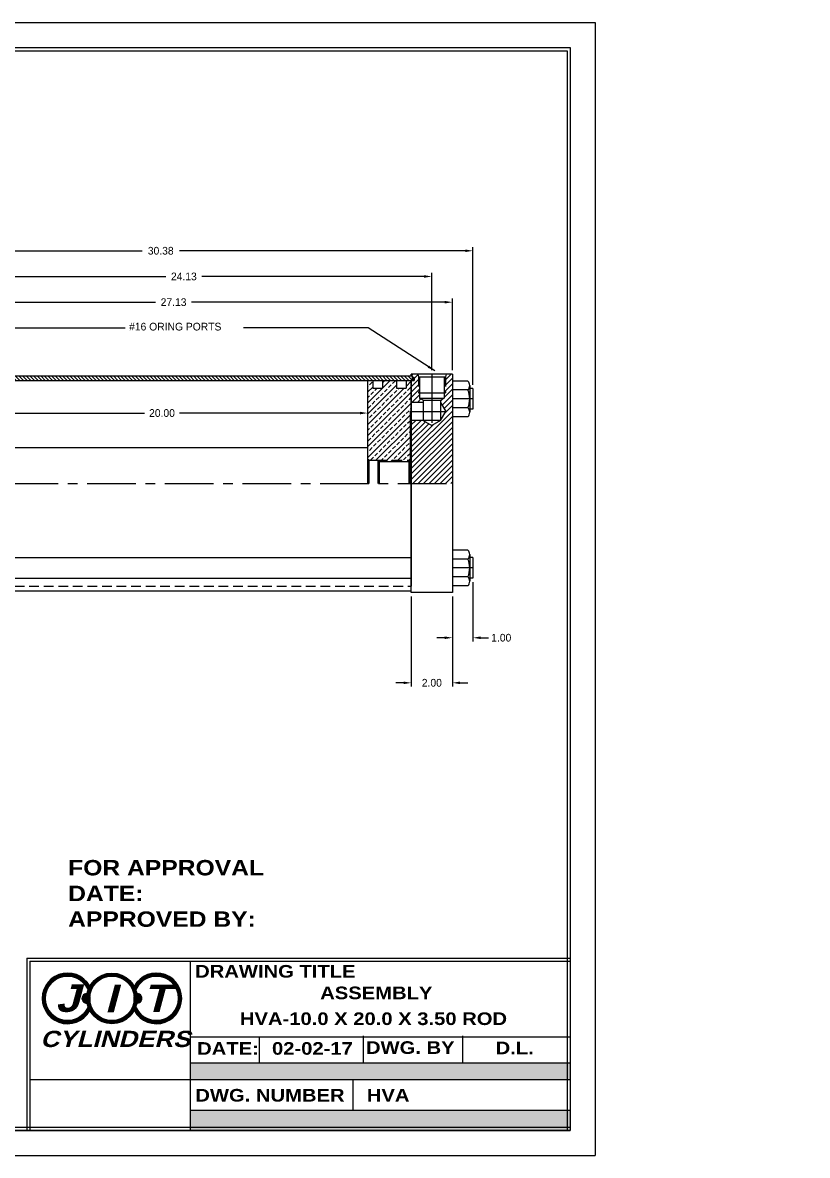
# Model space of a CAD drawing. Extents: x -40.6 to 53.9, y 2.4 to 57.5.
# Drawn here: x 15.7 to 53.9, y 2.4 to 57.5 of the extents above; entities that cross this region are included whole.
import ezdxf

# ---------------------------------------------------------------- set-up
doc = ezdxf.new("R2010")
doc.units = 0
doc.header["$LTSCALE"] = 1.888889
doc.header["$MEASUREMENT"] = 0
doc.linetypes.add('CENTER', pattern=[2, 1.25, -0.25, 0.25, -0.25])
doc.linetypes.add('DASHED2', pattern=[0.375, 0.25, -0.125])
doc.layers.get('DEFPOINTS').update_dxf_attribs({"linetype": 'CONTINUOUS'})
for name, color, linetype in [('BODY', 1, 'CONTINUOUS'), ('CENTER', 70, 'CENTER'), ('DIMENSION', 7, 'CONTINUOUS'), ('HATCH', 131, 'CONTINUOUS'), ('HIDDEN', 140, 'DASHED2'), ('TB', 7, 'CONTINUOUS')]:
    doc.layers.add(name, color=color, linetype=linetype)
doc.styles.add('ADESK1', font='romans')
doc.dimstyles.new('STANDARD_WS', dxfattribs={"dimscale": 1.888889, "dimtxt": 0.18, "dimasz": 0.18, "dimexe": 0.18, "dimexo": 0.0625, "dimgap": 0.09, "dimtad": 0, "dimtih": 1, "dimtoh": 1, "dimdec": 4, "dimzin": 0, "dimdsep": 46, "dimtxsty": 'Standard', "dimcen": 0.09, "dimadec": 0, "dimazin": 0, "dimtfac": 1, "dimtdec": 4, "dimtofl": 0, "dimtmove": 0, "dimatfit": 3, "dimfxl": 0, "dimtolj": 1, "dimtzin": 0, "dimarcsym": 0})
pattern_1 = [(0, (-36.81613, 15.2965), (0, 0.1727578), [0.1727578, -0.1727578]), (45, (-36.64337, 15.2965), (1e-17, 0.17275781), [0.04318945, -0.15793754, 0.04318945, -0.24431644])]

# ---------------------------------------------------------------- blocks, each defined once
blk = doc.blocks.new('*D257')
at = {"layer": 'DEFPOINTS', "color": 0}
for p in [(34.617, 29.806), (36.617, 29.806), (36.617, 25.422)]:
    blk.add_point(p, dxfattribs=at)
at = {"layer": 'DIMENSION', "color": 0, "lineweight": -2}
for p, q in [((34.617, 29.618), (34.617, 25.242)), ((36.617, 29.618), (36.617, 25.242)), ((34.242, 25.422), (33.867, 25.422)), ((36.992, 25.422), (37.367, 25.422))]:
    blk.add_line(p, q, dxfattribs=at)
at = {"layer": 'DIMENSION', "color": 0}
for points in [[(34.242, 25.484), (34.242, 25.359), (34.617, 25.422)], [(36.992, 25.484), (36.992, 25.359), (36.617, 25.422)]]:
    blk.add_solid(points, dxfattribs=at)
at = {"layer": 'DIMENSION', "color": 0, "insert": (35.617, 25.422), "char_height": 0.375, "attachment_point": 5}
blk.add_mtext('\\A1;2.00', dxfattribs=at)
blk = doc.blocks.new('*D258')
at = {"layer": 'DEFPOINTS', "color": 0}
for p in [(37.617, 30.508), (36.617, 29.806), (37.617, 27.613)]:
    blk.add_point(p, dxfattribs=at)
at = {"layer": 'DIMENSION', "color": 0, "lineweight": -2}
for p, q in [((37.617, 30.32), (37.617, 27.433)), ((36.617, 29.618), (36.617, 27.433)), ((36.242, 27.613), (35.867, 27.613)), ((37.992, 27.613), (38.367, 27.613))]:
    blk.add_line(p, q, dxfattribs=at)
at = {"layer": 'DIMENSION', "color": 0}
for points in [[(36.242, 27.676), (36.242, 27.551), (36.617, 27.613)], [(37.992, 27.676), (37.992, 27.551), (37.617, 27.613)]]:
    blk.add_solid(points, dxfattribs=at)
at = {"layer": 'DIMENSION', "color": 0, "insert": (38.993, 27.613), "char_height": 0.375, "attachment_point": 5}
blk.add_mtext('\\A1;1.00', dxfattribs=at)
blk = doc.blocks.new('*D263')
at = {"layer": 'DEFPOINTS', "color": 0}
for p in [(35.617, 45.18), (11.492, 41.43), (35.617, 40.431)]:
    blk.add_point(p, dxfattribs=at)
at = {"layer": 'DIMENSION', "color": 0, "lineweight": -2}
for p, q in [((11.492, 41.618), (11.492, 45.36)), ((11.867, 45.18), (22.679, 45.18)), ((35.242, 45.18), (24.43, 45.18)), ((35.617, 40.619), (35.617, 45.36))]:
    blk.add_line(p, q, dxfattribs=at)
at = {"layer": 'DIMENSION', "color": 0}
for points in [[(11.867, 45.243), (11.867, 45.118), (11.492, 45.18)], [(35.242, 45.243), (35.242, 45.118), (35.617, 45.18)]]:
    blk.add_solid(points, dxfattribs=at)
at = {"layer": 'DIMENSION', "color": 0, "insert": (23.555, 45.18), "char_height": 0.375, "attachment_point": 5}
blk.add_mtext('\\A1;24.13', dxfattribs=at)
blk = doc.blocks.new('*D264')
at = {"layer": 'DEFPOINTS', "color": 0}
for p in [(12.492, 39.056), (12.492, 38.539), (32.492, 38.539)]:
    blk.add_point(p, dxfattribs=at)
at = {"layer": 'DIMENSION', "color": 0, "lineweight": -2}
for p, q in [((12.492, 38.868), (12.492, 38.359)), ((32.492, 38.727), (32.492, 38.719)), ((12.867, 38.539), (21.648, 38.539)), ((32.117, 38.539), (23.337, 38.539))]:
    blk.add_line(p, q, dxfattribs=at)
at = {"layer": 'DIMENSION', "color": 0}
for points in [[(12.867, 38.602), (12.867, 38.477), (12.492, 38.539)], [(32.117, 38.602), (32.117, 38.477), (32.492, 38.539)]]:
    blk.add_solid(points, dxfattribs=at)
at = {"layer": 'DIMENSION', "color": 0, "insert": (22.492, 38.539), "char_height": 0.375, "attachment_point": 5}
blk.add_mtext('\\A1;20.00', dxfattribs=at)
blk = doc.blocks.new('*D265')
at = {"layer": 'DEFPOINTS', "color": 0}
for p in [(9.492, 43.93), (9.492, 41.43), (36.617, 40.431)]:
    blk.add_point(p, dxfattribs=at)
at = {"layer": 'DIMENSION', "color": 0, "lineweight": -2}
for p, q in [((9.492, 41.618), (9.492, 44.11)), ((36.617, 40.619), (36.617, 44.11)), ((9.867, 43.93), (22.179, 43.93)), ((36.242, 43.93), (23.93, 43.93))]:
    blk.add_line(p, q, dxfattribs=at)
at = {"layer": 'DIMENSION', "color": 0}
for points in [[(9.867, 43.993), (9.867, 43.868), (9.492, 43.93)], [(36.242, 43.993), (36.242, 43.868), (36.617, 43.93)]]:
    blk.add_solid(points, dxfattribs=at)
at = {"layer": 'DIMENSION', "color": 0, "insert": (23.055, 43.93), "char_height": 0.375, "attachment_point": 5}
blk.add_mtext('\\A1;27.13', dxfattribs=at)
blk = doc.blocks.new('*D266')
at = {"layer": 'DEFPOINTS', "color": 0}
for p in [(7.242, 46.43), (37.617, 39.728), (7.242, 36.775)]:
    blk.add_point(p, dxfattribs=at)
at = {"layer": 'DIMENSION', "color": 0, "lineweight": -2}
for p, q in [((7.242, 36.963), (7.242, 46.61)), ((7.617, 46.43), (21.523, 46.43)), ((37.242, 46.43), (23.337, 46.43)), ((37.617, 39.916), (37.617, 46.61))]:
    blk.add_line(p, q, dxfattribs=at)
at = {"layer": 'DIMENSION', "color": 0}
for points in [[(7.617, 46.493), (7.617, 46.368), (7.242, 46.43)], [(37.242, 46.493), (37.242, 46.368), (37.617, 46.43)]]:
    blk.add_solid(points, dxfattribs=at)
at = {"layer": 'DIMENSION', "color": 0, "insert": (22.43, 46.43), "char_height": 0.375, "attachment_point": 5}
blk.add_mtext('\\A1;30.38', dxfattribs=at)

msp = doc.modelspace()

# ---------------------------------------------------------------- hatches: boundary and pattern name
at = {"layer": 'HATCH'}
h = msp.add_hatch(dxfattribs=at)
h.set_pattern_fill('ANSI31', color=256, scale=1.5, style=0)
h.set_pattern_definition([(45, (-12.89255, 0), (-0.1325825, 0.1325825), [])])
h.paths.add_polyline_path([(10.898, 41.3), (10.836, 41.3), (10.802, 41.43), (9.492, 41.43), (9.492, 37.087, 0.414214), (9.523, 37.056), (12.492, 37.056), (12.492, 38.181), (11.914, 38.181), (11.492, 37.937), (11.07, 38.181), (10.818, 38.618), (11.07, 39.056), (11.07, 40.164), (10.898, 40.263)])
h.paths.add_polyline_path([(12.492, 40.118), (12.356, 40.118), (12.356, 40.236), (12.356, 40.275), (12.43, 40.275), (12.43, 40.306), (12.43, 40.343), (12.492, 40.343), (12.492, 41.43), (12.183, 41.43), (12.148, 41.3), (12.086, 41.3), (12.086, 40.263), (11.914, 40.164), (11.914, 39.056), (12.492, 39.056)])
h.paths.add_polyline_path([(35.023, 40.301), (34.961, 40.301), (34.927, 40.431), (34.617, 40.431), (34.617, 40.343), (34.679, 40.343), (34.679, 40.275), (34.753, 40.275), (34.753, 40.118), (34.617, 40.118), (34.617, 39.056), (35.195, 39.056), (35.195, 39.165), (35.023, 39.264)])
h.paths.add_polyline_path([(36.617, 40.431), (36.308, 40.431), (36.273, 40.301), (36.211, 40.301), (36.211, 39.264), (36.039, 39.165), (36.039, 39.056), (36.292, 38.618), (36.039, 38.181), (35.617, 37.937), (35.195, 38.181), (34.617, 38.181), (34.617, 35.118), (36.617, 35.118)])
h = msp.add_hatch(dxfattribs=at)
h.set_pattern_fill('ANSI31', color=256, angle=90, style=0)
h.set_pattern_definition([(135, (-12.89255, 0), (-0.08838835, -0.08838835), [])])
h.paths.add_polyline_path([(34.679, 40.306), (34.679, 40.343), (34.617, 40.343), (12.492, 40.343), (12.43, 40.343), (12.43, 40.118), (12.492, 40.118), (34.617, 40.118), (34.679, 40.118)])
h = msp.add_hatch(dxfattribs=at)
h.set_pattern_fill('ANSI33', color=256, scale=1.5, style=0)
h.set_pattern_definition([(45, (-12.89255, 0), (-0.265165, 0.265165), []), (45, (-12.6274, 0), (-0.265165, 0.265165), [0.1875, -0.09375])])
h.paths.add_polyline_path([(34.617, 39.43), (34.617, 40.118), (34.367, 40.118), (34.367, 39.743), (33.892, 39.743), (33.892, 40.118), (33.217, 40.118), (33.217, 39.743), (32.742, 39.743), (32.742, 40.118), (32.492, 40.118), (32.492, 36.305), (32.554, 36.243), (32.992, 36.243), (34.555, 36.243), (34.555, 38.618), (34.617, 38.618)])
h.paths.add_polyline_path([(34.555, 36.243), (32.992, 36.243), (33.054, 36.181), (34.493, 36.181)])
at = {"layer": 'TB'}
h = msp.add_hatch(dxfattribs=at)
h.set_pattern_fill('FLEX', color=256, scale=0.691031, style=0)
h.set_pattern_definition(pattern_1)
h.paths.add_polyline_path([(42.349, 6.127), (42.349, 6.95), (23.854, 6.95), (23.854, 6.127)])
h = msp.add_hatch(dxfattribs=at)
h.set_pattern_fill('FLEX', color=256, scale=0.691031, style=0)
h.set_pattern_definition(pattern_1)
h.paths.add_polyline_path([(42.349, 3.659), (42.349, 4.643), (23.854, 4.643), (23.854, 3.659)])

# ---------------------------------------------------------------- linework, layer by layer
at = {"layer": 'BODY'}
for p, q in [((12.492, 40.343), (34.617, 40.343)), ((36.617, 40.431), (34.617, 40.431)), ((34.617, 40.343), (34.617, 40.431)), ((34.679, 40.343), (34.617, 40.343)), ((34.679, 40.118), (34.679, 40.343)), ((34.679, 40.306), (34.679, 40.118)), ((34.753, 40.275), (34.679, 40.275)), ((34.753, 40.275), (34.753, 40.118)), ((34.753, 40.118), (34.753, 40.236)), ((34.927, 40.431), (34.961, 40.301)), ((34.961, 40.301), (36.273, 40.301)), ((35.023, 40.301), (35.023, 39.264)), ((36.211, 40.301), (36.211, 39.264)), ((36.308, 40.431), (36.273, 40.301)), ((36.617, 40.431), (36.617, 29.806)), ((12.492, 40.118), (34.617, 40.118)), ((32.492, 40.118), (32.492, 35.118)), ((32.492, 40.118), (32.742, 40.118)), ((32.742, 40.118), (32.742, 39.743)), ((32.742, 39.743), (33.217, 39.743)), ((33.217, 40.118), (33.892, 40.118)), ((33.217, 40.118), (33.217, 39.743)), ((33.892, 40.118), (33.892, 39.743)), ((33.892, 39.743), (34.367, 39.743)), ((34.367, 40.118), (34.367, 39.743)), ((34.367, 40.118), (34.617, 40.118)), ((34.617, 40.118), (34.617, 30.118)), ((34.617, 29.806), (34.617, 40.118)), ((34.617, 40.118), (34.679, 40.118)), ((34.753, 40.118), (34.617, 40.118)), ((34.679, 40.118), (34.753, 40.118)), ((36.617, 40.094), (36.617, 38.362)), ((37.367, 40.094), (36.617, 40.094)), ((37.367, 39.661), (36.617, 39.661)), ((37.46, 39.878), (37.46, 38.579)), ((37.617, 39.728), (37.46, 39.728)), ((37.617, 39.728), (37.617, 38.728)), ((34.617, 31.868), (34.617, 39.43)), ((34.961, 39.525), (36.273, 39.525)), ((35.195, 39.165), (35.023, 39.264)), ((35.023, 39.264), (36.211, 39.264)), ((35.195, 39.165), (35.195, 38.181)), ((35.195, 39.165), (36.039, 39.165)), ((36.039, 39.165), (36.211, 39.264)), ((36.039, 39.165), (36.039, 38.181)), ((34.555, 38.618), (34.555, 35.118)), ((34.617, 38.618), (34.555, 38.618)), ((35.195, 39.056), (34.617, 39.056)), ((36.039, 39.056), (36.292, 38.618)), ((36.039, 38.181), (36.292, 38.618)), ((37.367, 38.795), (36.617, 38.795)), ((37.617, 38.728), (37.46, 38.728)), ((36.039, 38.181), (34.617, 38.181)), ((35.195, 38.181), (35.617, 37.937)), ((36.039, 38.181), (35.617, 37.937)), ((37.367, 38.362), (36.617, 38.362)), ((8.242, 36.868), (32.492, 36.868)), ((32.554, 36.243), (32.492, 36.305)), ((32.554, 36.243), (32.992, 36.243)), ((32.554, 36.243), (32.992, 36.243)), ((32.554, 36.243), (32.554, 35.118)), ((32.554, 35.868), (32.554, 35.118)), ((32.992, 36.243), (33.054, 36.181)), ((32.992, 36.243), (32.992, 35.118)), ((33.054, 36.181), (33.054, 35.118)), ((33.054, 36.181), (34.493, 36.181)), ((34.493, 36.181), (34.555, 36.243)), ((34.493, 36.181), (34.493, 35.118)), ((32.492, 35.618), (32.492, 35.118)), ((12.492, 31.508), (34.617, 31.508)), ((36.617, 31.874), (36.617, 30.142)), ((37.367, 31.874), (36.617, 31.874)), ((37.367, 31.441), (36.617, 31.441)), ((37.46, 31.658), (37.46, 30.359)), ((37.617, 31.508), (37.46, 31.508)), ((37.617, 31.508), (37.617, 30.508)), ((12.492, 30.508), (34.617, 30.508)), ((37.367, 30.575), (36.617, 30.575)), ((37.617, 30.508), (37.46, 30.508)), ((12.492, 29.893), (34.617, 29.893)), ((36.617, 29.806), (34.617, 29.806)), ((37.367, 30.142), (36.617, 30.142))]:
    msp.add_line(p, q, dxfattribs=at)
for centre, radius, start, end in [((37.162, 39.878), 0.299, 313.5083, 46.4917), ((36.406, 39.228), 1.055, 335.757, 24.243), ((37.162, 38.579), 0.299, 313.5083, 46.4917), ((37.162, 31.658), 0.299, 313.5083, 46.4917), ((36.406, 31.008), 1.055, 335.757, 24.243), ((37.162, 30.359), 0.299, 313.5083, 46.4917)]:
    msp.add_arc(centre, radius, start, end, dxfattribs=at)
at = {"layer": 'CENTER'}
for p, q in [((35.617, 40.431), (35.617, 37.937)), ((37.617, 39.228), (36.617, 39.228)), ((34.617, 38.618), (36.292, 38.618)), ((3.742, 35.118), (36.617, 35.118)), ((37.617, 31.008), (36.617, 31.008))]:
    msp.add_line(p, q, dxfattribs=at)
at = {"layer": 'HIDDEN'}
for p, q in [((34.961, 40.301), (34.961, 39.525)), ((36.273, 40.301), (36.273, 39.525)), ((32.992, 36.243), (34.555, 36.243)), ((12.492, 30.118), (34.617, 30.118))]:
    msp.add_line(p, q, dxfattribs=at)
at = {"layer": 'TB'}
for p, q in [((-40.633, 57.523), (43.564, 57.523)), ((43.564, 57.523), (43.564, 2.444)), ((-39.418, 56.308), (42.349, 56.308)), ((42.349, 56.308), (42.349, 3.659)), ((-39.267, 56.158), (42.198, 56.158)), ((42.198, 56.158), (42.198, 3.659)), ((15.916, 12.037), (42.349, 12.037)), ((15.916, 12.037), (15.916, 3.659)), ((16.067, 11.886), (42.349, 11.886)), ((16.067, 11.886), (16.067, 3.659)), ((23.854, 11.886), (23.854, 3.659)), ((23.854, 8.2), (42.349, 8.2)), ((27.211, 8.207), (27.211, 6.95)), ((32.284, 8.25), (32.284, 6.962)), ((37.1, 8.25), (37.1, 6.95)), ((23.854, 6.95), (42.349, 6.95)), ((16.067, 6.127), (23.854, 6.127)), ((23.854, 6.127), (42.349, 6.127)), ((31.768, 6.146), (31.768, 4.643)), ((23.854, 4.643), (23.854, 4.643)), ((23.854, 4.643), (42.349, 4.643)), ((42.349, 3.659), (-39.418, 3.659)), ((-39.418, 3.659), (42.349, 3.659)), ((-39.267, 3.81), (42.349, 3.81)), ((-40.633, 2.444), (43.564, 2.444))]:
    msp.add_line(p, q, dxfattribs=at)
for centre, radius in [((17.899, 10.077), 1.086), ((17.899, 10.077), 1.083), ((17.899, 10.077), 1.08), ((20.059, 10.077), 1.232), ((20.059, 10.077), 1.229), ((20.059, 10.077), 1.226), ((20.059, 10.077), 1.223), ((20.059, 10.077), 1.22), ((20.059, 10.077), 1.22), ((20.059, 10.077), 1.217), ((20.059, 10.077), 1.217), ((20.059, 10.077), 1.213), ((20.059, 10.077), 1.21), ((20.059, 10.077), 1.207), ((20.059, 10.077), 1.204), ((20.059, 10.077), 1.201), ((20.059, 10.077), 1.198), ((20.059, 10.077), 1.195), ((20.059, 10.077), 1.192), ((20.059, 10.077), 1.189), ((20.059, 10.077), 1.186), ((20.059, 10.077), 1.183), ((20.059, 10.077), 1.18), ((20.059, 10.077), 1.177), ((20.059, 10.077), 1.174), ((20.059, 10.077), 1.171), ((20.059, 10.077), 1.168), ((20.059, 10.077), 1.165), ((20.059, 10.077), 1.162), ((20.059, 10.077), 1.159), ((20.059, 10.077), 1.156), ((20.059, 10.077), 1.156), ((20.059, 10.077), 1.153), ((20.059, 10.077), 1.15), ((20.059, 10.077), 1.15), ((20.059, 10.077), 1.147), ((20.059, 10.077), 1.144), ((20.059, 10.077), 1.141), ((20.059, 10.077), 1.138), ((20.059, 10.077), 1.135), ((20.059, 10.077), 1.131), ((20.059, 10.077), 1.128), ((20.059, 10.077), 1.125), ((20.059, 10.077), 1.122), ((20.059, 10.077), 1.119), ((20.059, 10.077), 1.116), ((20.059, 10.077), 1.113), ((20.059, 10.077), 1.11), ((20.059, 10.077), 1.107), ((20.059, 10.077), 1.104), ((20.059, 10.077), 1.101), ((20.059, 10.077), 1.098), ((20.059, 10.077), 1.095), ((20.059, 10.077), 1.092), ((20.059, 10.077), 1.089), ((20.059, 10.077), 1.086), ((20.059, 10.077), 1.083), ((20.059, 10.077), 1.08), ((22.219, 10.077), 1.08)]:
    msp.add_circle(centre, radius, dxfattribs=at)
for centre, radius, start, end in [((17.899, 10.077), 1.232, 19.4928, 340.5072), ((17.899, 10.077), 1.232, 19.4928, 340.5072), ((17.899, 10.077), 1.229, 19.3338, 340.6662), ((17.899, 10.077), 1.226, 19.1722, 340.8278), ((17.899, 10.077), 1.223, 19.0078, 340.9922), ((17.899, 10.077), 1.223, 19.0078, 340.9922), ((17.899, 10.077), 1.22, 18.8405, 341.1595), ((17.899, 10.077), 1.22, 18.8405, 341.1595), ((17.899, 10.077), 1.217, 18.6704, 341.3296), ((17.899, 10.077), 1.213, 18.4972, 341.5028), ((17.899, 10.077), 1.21, 18.3209, 341.6791), ((17.899, 10.077), 1.207, 18.1415, 341.8585), ((17.899, 10.077), 1.204, 17.9587, 342.0413), ((17.899, 10.077), 1.201, 17.7725, 342.2275), ((17.899, 10.077), 1.198, 17.5827, 342.4173), ((17.899, 10.077), 1.195, 17.3893, 342.6107), ((17.899, 10.077), 1.192, 17.1921, 342.8079), ((17.899, 10.077), 1.192, 17.1921, 342.8079), ((17.899, 10.077), 1.189, 16.9909, 343.0091), ((17.899, 10.077), 1.186, 16.7857, 343.2143), ((17.899, 10.077), 1.186, 16.7857, 343.2143), ((17.899, 10.077), 1.186, 16.7857, 343.2143), ((17.899, 10.077), 1.183, 16.5761, 343.4239), ((17.899, 10.077), 1.18, 16.3622, 343.6378), ((17.899, 10.077), 1.177, 16.1436, 343.8564), ((17.899, 10.077), 1.174, 15.9201, 344.0799), ((17.899, 10.077), 1.171, 15.6916, 344.3084), ((17.899, 10.077), 1.168, 15.4578, 344.5422), ((17.899, 10.077), 1.165, 15.2185, 344.7815), ((17.899, 10.077), 1.162, 14.9733, 345.0267), ((17.899, 10.077), 1.159, 14.722, 345.278), ((17.899, 10.077), 1.156, 14.4643, 345.5357), ((17.899, 10.077), 1.156, 14.4643, 345.5357), ((17.899, 10.077), 1.153, 14.1997, 345.8003), ((17.899, 10.077), 1.15, 13.9278, 346.0722), ((17.899, 10.077), 1.147, 13.6483, 346.3517), ((17.899, 10.077), 1.144, 13.3605, 346.6395), ((17.899, 10.077), 1.141, 13.0641, 346.9359), ((17.899, 10.077), 1.141, 13.0641, 346.9359), ((17.899, 10.077), 1.138, 12.7582, 347.2418), ((17.899, 10.077), 1.135, 12.4423, 347.5577), ((17.899, 10.077), 1.131, 12.1154, 347.8846), ((17.899, 10.077), 1.128, 11.7768, 348.2232), ((17.899, 10.077), 1.125, 11.4252, 348.5748), ((17.899, 10.077), 1.122, 11.0595, 348.9405), ((17.899, 10.077), 1.122, 11.0595, 348.9405), ((17.899, 10.077), 1.119, 10.6782, 349.3218), ((17.899, 10.077), 1.116, 10.2795, 349.7205), ((17.899, 10.077), 1.113, 9.8613, 350.1387), ((17.899, 10.077), 1.11, 9.4209, 350.5791), ((17.899, 10.077), 1.107, 8.9551, 351.0449), ((17.899, 10.077), 1.104, 8.4597, 351.5403), ((17.899, 10.077), 1.101, 7.929, 352.071), ((17.899, 10.077), 1.098, 7.3553, 352.6447), ((17.899, 10.077), 1.095, 6.7278, 353.2722), ((17.899, 10.077), 1.092, 6.0295, 353.9705), ((17.899, 10.077), 1.092, 6.0295, 353.9705), ((17.899, 10.077), 1.089, 5.232, 354.768), ((22.219, 10.077), 1.232, 199.4928, 160.5072), ((22.219, 10.077), 1.232, 199.4928, 160.5072), ((22.219, 10.077), 1.229, 199.3338, 160.6662), ((22.219, 10.077), 1.226, 199.1722, 160.8278), ((22.219, 10.077), 1.223, 199.0078, 160.9922), ((22.219, 10.077), 1.22, 198.8405, 161.1595), ((22.219, 10.077), 1.22, 198.8405, 161.1595), ((22.219, 10.077), 1.217, 198.6704, 161.3296), ((22.219, 10.077), 1.213, 198.4972, 161.5028), ((22.219, 10.077), 1.21, 198.3209, 161.6791), ((22.219, 10.077), 1.207, 198.1415, 161.8585), ((22.219, 10.077), 1.204, 197.9587, 162.0413), ((22.219, 10.077), 1.201, 197.7725, 162.2275), ((22.219, 10.077), 1.198, 197.5827, 162.4173), ((22.219, 10.077), 1.195, 197.3893, 162.6107), ((22.219, 10.077), 1.192, 197.1921, 162.8079), ((22.219, 10.077), 1.189, 196.9909, 163.0091), ((22.219, 10.077), 1.186, 196.7857, 163.2143), ((22.219, 10.077), 1.183, 196.5761, 163.4239), ((22.219, 10.077), 1.18, 196.3622, 163.6378), ((22.219, 10.077), 1.177, 196.1436, 163.8564), ((22.219, 10.077), 1.174, 195.9201, 164.0799), ((22.219, 10.077), 1.171, 195.6916, 164.3084), ((22.219, 10.077), 1.168, 195.4578, 164.5422), ((22.219, 10.077), 1.165, 195.2185, 164.7815), ((22.219, 10.077), 1.162, 194.9733, 165.0267), ((22.219, 10.077), 1.159, 194.722, 165.278), ((22.219, 10.077), 1.159, 194.722, 165.278), ((22.219, 10.077), 1.156, 194.4643, 165.5357), ((22.219, 10.077), 1.156, 194.4643, 165.5357), ((22.219, 10.077), 1.153, 194.1997, 165.8003), ((22.219, 10.077), 1.15, 193.9278, 166.0722), ((22.219, 10.077), 1.147, 193.6483, 166.3517), ((22.219, 10.077), 1.144, 193.3605, 166.6395), ((22.219, 10.077), 1.141, 193.0641, 166.9359), ((22.219, 10.077), 1.138, 192.7582, 167.2418), ((22.219, 10.077), 1.135, 192.4423, 167.5577), ((22.219, 10.077), 1.135, 192.4423, 167.5577), ((22.219, 10.077), 1.131, 192.1154, 167.8846), ((22.219, 10.077), 1.128, 191.7768, 168.2232), ((22.219, 10.077), 1.125, 191.4252, 168.5748), ((22.219, 10.077), 1.122, 191.0595, 168.9405), ((22.219, 10.077), 1.119, 190.6782, 169.3218), ((22.219, 10.077), 1.116, 190.2795, 169.7205), ((22.219, 10.077), 1.113, 189.8613, 170.1387), ((22.219, 10.077), 1.11, 189.4209, 170.5791), ((22.219, 10.077), 1.107, 188.9551, 171.0449), ((22.219, 10.077), 1.104, 188.4597, 171.5403), ((22.219, 10.077), 1.101, 187.929, 172.071), ((22.219, 10.077), 1.098, 187.3553, 172.6447), ((22.219, 10.077), 1.095, 186.7278, 173.2722), ((22.219, 10.077), 1.092, 186.0295, 173.9705), ((22.219, 10.077), 1.089, 185.232, 174.768), ((22.219, 10.077), 1.086, 184.2804, 175.7196), ((22.219, 10.077), 1.083, 183.0328, 176.9672), ((18.827, 10.077), 0.228, 83.927, 276.073), ((18.827, 10.077), 0.225, 83.927, 276.073), ((18.827, 10.077), 0.222, 83.927, 276.073), ((18.827, 10.077), 0.219, 83.927, 276.073), ((18.827, 10.077), 0.216, 83.927, 276.073), ((18.827, 10.077), 0.213, 83.927, 276.073), ((18.827, 10.077), 0.21, 83.927, 276.073), ((18.827, 10.077), 0.207, 83.927, 276.073), ((18.827, 10.077), 0.204, 83.927, 276.073), ((18.827, 10.077), 0.2, 83.927, 276.073), ((18.827, 10.077), 0.197, 83.927, 276.073), ((18.827, 10.077), 0.194, 83.927, 276.073), ((18.827, 10.077), 0.191, 83.927, 276.073), ((18.827, 10.077), 0.188, 83.927, 276.073), ((18.827, 10.077), 0.185, 83.927, 276.073), ((18.827, 10.077), 0.182, 83.927, 276.073), ((18.827, 10.077), 0.179, 83.927, 276.073), ((18.827, 10.077), 0.176, 83.927, 276.073), ((18.827, 10.077), 0.173, 83.927, 276.073), ((18.827, 10.077), 0.17, 83.927, 276.073), ((18.827, 10.077), 0.167, 83.927, 276.073), ((18.827, 10.077), 0.164, 83.927, 276.073), ((18.827, 10.077), 0.161, 83.927, 276.073), ((18.827, 10.077), 0.158, 83.927, 276.073), ((18.827, 10.077), 0.155, 83.927, 276.073), ((18.827, 10.077), 0.152, 83.927, 276.073), ((18.827, 10.077), 0.149, 83.927, 276.073), ((18.827, 10.077), 0.146, 83.927, 276.073), ((18.827, 10.077), 0.143, 83.927, 276.073), ((18.827, 10.077), 0.14, 83.927, 276.073), ((18.827, 10.077), 0.137, 83.927, 276.073), ((18.827, 10.077), 0.134, 83.927, 276.073), ((18.827, 10.077), 0.131, 83.927, 276.073), ((18.827, 10.077), 0.128, 83.927, 276.073), ((18.827, 10.077), 0.125, 83.927, 276.073), ((18.827, 10.077), 0.122, 83.927, 276.073), ((18.827, 10.077), 0.118, 83.927, 276.073), ((18.827, 10.077), 0.115, 83.927, 276.073), ((18.827, 10.077), 0.112, 83.927, 276.073), ((18.827, 10.077), 0.109, 83.927, 276.073), ((18.827, 10.077), 0.106, 83.927, 276.073), ((18.827, 10.077), 0.103, 83.927, 276.073), ((18.827, 10.077), 0.1, 83.927, 276.073), ((18.827, 10.077), 0.0972, 83.927, 276.073), ((18.827, 10.077), 0.0942, 83.927, 276.073), ((18.827, 10.077), 0.0911, 83.927, 276.073), ((18.827, 10.077), 0.0881, 83.927, 276.073), ((18.827, 10.077), 0.0851, 83.927, 276.073), ((18.827, 10.077), 0.082, 83.927, 276.073), ((18.827, 10.077), 0.079, 83.927, 276.073), ((18.827, 10.077), 0.0759, 83.927, 276.073), ((18.827, 10.077), 0.0729, 83.927, 276.073), ((18.827, 10.077), 0.0699, 83.927, 276.073), ((18.827, 10.077), 0.0668, 83.927, 276.073), ((18.827, 10.077), 0.0638, 83.927, 276.073), ((18.827, 10.077), 0.0607, 83.927, 276.073), ((18.827, 10.077), 0.0577, 83.927, 276.073), ((18.827, 10.077), 0.0547, 83.927, 276.073), ((18.827, 10.077), 0.0516, 83.927, 276.073), ((18.827, 10.077), 0.0486, 83.927, 276.073), ((18.827, 10.077), 0.0456, 83.927, 276.073), ((18.827, 10.077), 0.0425, 83.927, 276.073), ((18.827, 10.077), 0.0395, 83.927, 276.073), ((18.827, 10.077), 0.0364, 83.927, 276.073), ((18.827, 10.077), 0.0334, 83.927, 276.073), ((18.827, 10.077), 0.0304, 83.927, 276.073), ((18.827, 10.077), 0.0273, 83.927, 276.073), ((18.827, 10.077), 0.0243, 83.927, 276.073), ((18.827, 10.077), 0.0243, 83.927, 276.073), ((18.827, 10.077), 0.0213, 83.927, 276.073), ((18.827, 10.077), 0.0182, 83.927, 276.073), ((18.827, 10.077), 0.0152, 83.927, 276.073), ((18.827, 10.077), 0.0121, 83.927, 276.073), ((18.827, 10.077), 0.00911, 83.927, 276.073), ((18.827, 10.077), 0.00607, 83.927, 276.073), ((18.827, 10.077), 0.00304, 83.927, 276.073), ((21.291, 10.077), 0.228, 264.6938, 95.3062), ((21.291, 10.077), 0.225, 264.6938, 95.3062), ((21.291, 10.077), 0.222, 264.6938, 95.3062), ((21.291, 10.077), 0.219, 264.6938, 95.3062), ((21.291, 10.077), 0.216, 264.6938, 95.3062), ((21.291, 10.077), 0.213, 264.6938, 95.3062), ((21.291, 10.077), 0.21, 264.6938, 95.3062), ((21.291, 10.077), 0.207, 264.6938, 95.3062), ((21.291, 10.077), 0.204, 264.6938, 95.3062), ((21.291, 10.077), 0.2, 264.6938, 95.3062), ((21.291, 10.077), 0.197, 264.6938, 95.3062), ((21.291, 10.077), 0.194, 264.6938, 95.3062), ((21.291, 10.077), 0.191, 264.6938, 95.3062), ((21.291, 10.077), 0.188, 264.6938, 95.3062), ((21.291, 10.077), 0.185, 264.6938, 95.3062), ((21.291, 10.077), 0.182, 264.6938, 95.3062), ((21.291, 10.077), 0.179, 264.6938, 95.3062), ((21.291, 10.077), 0.176, 264.6938, 95.3062), ((21.291, 10.077), 0.173, 264.6938, 95.3062), ((21.291, 10.077), 0.17, 264.6938, 95.3062), ((21.291, 10.077), 0.167, 264.6938, 95.3062), ((21.291, 10.077), 0.164, 264.6938, 95.3062), ((21.291, 10.077), 0.161, 264.6938, 95.3062), ((21.291, 10.077), 0.158, 264.6938, 95.3062), ((21.291, 10.077), 0.155, 264.6938, 95.3062), ((21.291, 10.077), 0.152, 264.6938, 95.3062), ((21.291, 10.077), 0.149, 264.6938, 95.3062), ((21.291, 10.077), 0.146, 264.6938, 95.3062), ((21.291, 10.077), 0.143, 264.6938, 95.3062), ((21.291, 10.077), 0.14, 264.6938, 95.3062), ((21.291, 10.077), 0.137, 264.6938, 95.3062), ((21.291, 10.077), 0.134, 264.6938, 95.3062), ((21.291, 10.077), 0.131, 264.6938, 95.3062), ((21.291, 10.077), 0.128, 264.6938, 95.3062), ((21.291, 10.077), 0.125, 264.6938, 95.3062), ((21.291, 10.077), 0.122, 264.6938, 95.3062), ((21.291, 10.077), 0.118, 264.6938, 95.3062), ((21.291, 10.077), 0.115, 264.6938, 95.3062), ((21.291, 10.077), 0.112, 264.6938, 95.3062), ((21.291, 10.077), 0.109, 264.6938, 95.3062), ((21.291, 10.077), 0.106, 264.6938, 95.3062), ((21.291, 10.077), 0.103, 264.6938, 95.3062), ((21.291, 10.077), 0.1, 264.6938, 95.3062), ((21.291, 10.077), 0.0972, 264.6938, 95.3062), ((21.291, 10.077), 0.0942, 264.6938, 95.3062), ((21.291, 10.077), 0.0911, 264.6938, 95.3062), ((21.291, 10.077), 0.0881, 264.6938, 95.3062), ((21.291, 10.077), 0.0851, 264.6938, 95.3062), ((21.291, 10.077), 0.082, 264.6938, 95.3062), ((21.291, 10.077), 0.079, 264.6938, 95.3062), ((21.291, 10.077), 0.0759, 264.6938, 95.3062), ((21.291, 10.077), 0.0729, 264.6938, 95.3062), ((21.291, 10.077), 0.0699, 264.6938, 95.3062), ((21.291, 10.077), 0.0668, 264.6938, 95.3062), ((21.291, 10.077), 0.0638, 264.6938, 95.3062), ((21.291, 10.077), 0.0607, 264.6938, 95.3062), ((21.291, 10.077), 0.0577, 264.6938, 95.3062), ((21.291, 10.077), 0.0547, 264.6938, 95.3062), ((21.291, 10.077), 0.0516, 264.6938, 95.3062), ((21.291, 10.077), 0.0486, 264.6938, 95.3062), ((21.291, 10.077), 0.0456, 264.6938, 95.3062), ((21.291, 10.077), 0.0425, 264.6938, 95.3062), ((21.291, 10.077), 0.0395, 264.6938, 95.3062), ((21.291, 10.077), 0.0364, 264.6938, 95.3062), ((21.291, 10.077), 0.0334, 264.6938, 95.3062), ((21.291, 10.077), 0.0304, 264.6938, 95.3062), ((21.291, 10.077), 0.0273, 264.6938, 95.3062), ((21.291, 10.077), 0.0243, 264.6938, 95.3062), ((21.291, 10.077), 0.0213, 264.6938, 95.3062), ((21.291, 10.077), 0.0182, 264.6938, 95.3062), ((21.291, 10.077), 0.0152, 264.6938, 95.3062), ((21.291, 10.077), 0.0152, 264.6938, 95.3062), ((21.291, 10.077), 0.0121, 264.6938, 95.3062), ((21.291, 10.077), 0.00911, 264.6938, 95.3062), ((21.291, 10.077), 0.00911, 264.6938, 95.3062), ((21.291, 10.077), 0.00607, 264.6938, 95.3062), ((21.291, 10.077), 0.00304, 264.6938, 95.3062)]:
    msp.add_arc(centre, radius, start, end, dxfattribs=at)

# ---------------------------------------------------------------- texts
at = {"layer": 'DIMENSION'}
for s, insert, char_height, attachment_point in [('#16 ORING PORTS', (20.893, 42.93), 0.375, 1), ('\\A1;', (53.88, 9.607), 0.18, 4), ('\\A1;', (19.578, 7.541), 0.18, 4), ('\\A1;', (19.578, 7.541), 0.18, 4), ('\\A1;', (19.578, 5.365), 0.18, 4), ('\\A1;', (19.578, 4.455), 0.18, 4)]:
    msp.add_mtext(s, dxfattribs=dict(at, insert=insert, char_height=char_height, attachment_point=attachment_point))
at = {"layer": 'DIMENSION', "insert": (17.927, 16.807), "char_height": 0.75, "width": 16.0599, "attachment_point": 1}
msp.add_mtext('{\\fArial Black|b0|i0|c0|p34;FOR APPROVAL\\PDATE:\\PAPPROVED BY:}', dxfattribs=at)
at = {"layer": 'TB', "insert": (24.104, 11.701), "char_height": 0.6143, "width": 39.2897, "attachment_point": 1, "style": 'ADESK1'}
msp.add_mtext('{\\fArial Black|b0|i0|c0|p34;DRAWING TITLE}', dxfattribs=at)
at = {"layer": 'TB', "attachment_point": 1}
for s, insert, char_height, width in [('{\\fArial Black|b0|i1|c0|p34;\\C7;J}', (17.307, 10.758), 1.3365, 4.21253), ('{\\fArial Black|b0|i1|c0|p34;\\C7;I}', (19.697, 10.74), 1.3365, 3.75751), ('{\\fArial Black|b0|i1|c0|p34;\\C7;T}', (21.565, 10.75), 1.3365, 4.21253), ('{\\fArial Black|b0|i0|c0|p34;\\C7;ASSEMBLY}', (30.188, 10.651), 0.6143, 16.4929), ('{\\fArial Black|b0|i0|c0|p34;\\C7;HVA-10.0 X 20.0 X 3.50 ROD}', (26.281, 9.396), 0.6143, 14.40747), ('{\\fArial Black|b0|i1|c0|p34;\\C7;CYLINDERS}', (16.577, 8.501), 0.78975, 9.34778), ('{\\fArial Black|b0|i0|c0|p34;\\C7;DATE:}', (24.201, 7.949), 0.61425, 2.27885), ('{\\fArial Black|b0|i0|c0|p34;\\C7;02-02-17}', (27.842, 7.951), 0.6143, 4.57326), ('{\\fArial Black|b0|i0|c0|p34;\\C7;DWG. BY}', (32.413, 7.992), 0.61425, 4.6865), ('{\\fArial Black|b0|i0|c0|p34;\\C7;D.L.}', (38.718, 7.975), 0.6143, 4.85757), ('{\\fArial Black|b0|i0|c0|p34;\\C7;DWG. NUMBER}', (24.115, 5.674), 0.61425, 7.82509), ('{\\fArial Black|b0|i0|c0|p34;\\C7;HVA}', (32.455, 5.674), 0.61425, 7.82509)]:
    msp.add_mtext(s, dxfattribs=dict(at, insert=insert, char_height=char_height, width=width))

# ---------------------------------------------------------------- dimensions: what is measured, and where the dimension line sits
at = {"layer": 'DIMENSION'}
for base, p1, p2, picture, middle in [((7.242345211, 46.430216275), (37.617345211, 39.728216275), (7.242345211, 36.775216275), '*D266', (22.429845211, 46.430216275)), ((9.492345211, 43.930216275), (36.617345211, 40.430716275), (9.492345211, 41.430216275), '*D265', (23.054845211, 43.930216275)), ((37.617, 27.613), (36.617, 29.806), (37.617, 30.508), '*D258', (38.993, 27.613)), ((36.617, 25.422), (34.617, 29.806), (36.617, 29.806), '*D257', (35.617, 25.422))]:
    dim = msp.add_linear_dim(base=base, p1=p1, p2=p2, dimstyle='STANDARD_WS', override={"dimscale": 1, "dimtxt": 0.375, "dimasz": 0.375, "dimexo": 0.188, "dimgap": 0.188, "dimdec": 2, "dimadec": 1, "dimtdec": 2}, dxfattribs=at)
    dim.commit()
    dim.dimension.update_dxf_attribs({"geometry": picture, "text_midpoint": middle})
for base, p1, p2, picture, middle in [((35.617345211, 45.180216275), (11.492345211, 41.430216275), (35.617345211, 40.430716275), '*D263', (23.554845211, 45.180216275)), ((12.492, 38.539), (32.492, 38.539), (12.492, 39.056), '*D264', (22.492, 38.539))]:
    dim = msp.add_linear_dim(base=base, p1=p1, p2=p2, dimstyle='STANDARD_WS', override={"dimscale": 1, "dimtxt": 0.375, "dimasz": 0.375, "dimexo": 0.188, "dimgap": 0.188, "dimdec": 2, "dimadec": 1, "dimtdec": 2}, dxfattribs=at)
    dim.commit()
    dim.dimension.update_dxf_attribs({"geometry": picture, "text_midpoint": middle, "dimtype": 160})

# ---------------------------------------------------------------- leaders
at = {"layer": 'DIMENSION', "annotation_type": 0, "has_hookline": 1, "hookline_direction": 0, "text_width": 5.25}
msp.add_leader([(11.492, 41.43), (13.004, 42.68), (20.705, 42.68)], dimstyle='STANDARD_WS', override={"dimscale": 1, "dimtxt": 0.375, "dimasz": 0.375, "dimexo": 0.188, "dimgap": 0.188, "dimdec": 2, "dimadec": 1, "dimtdec": 2}, dxfattribs=at)
at = {"layer": 'DIMENSION'}
msp.add_leader([(35.762, 40.595), (32.526, 42.68), (26.461, 42.68)], dimstyle='STANDARD_WS', override={"dimscale": 1, "dimtxt": 0.375, "dimasz": 0.375, "dimexo": 0.188, "dimgap": 0.188, "dimdec": 2, "dimadec": 1, "dimtdec": 2}, dxfattribs=at)

doc.saveas('drawing.dxf')
